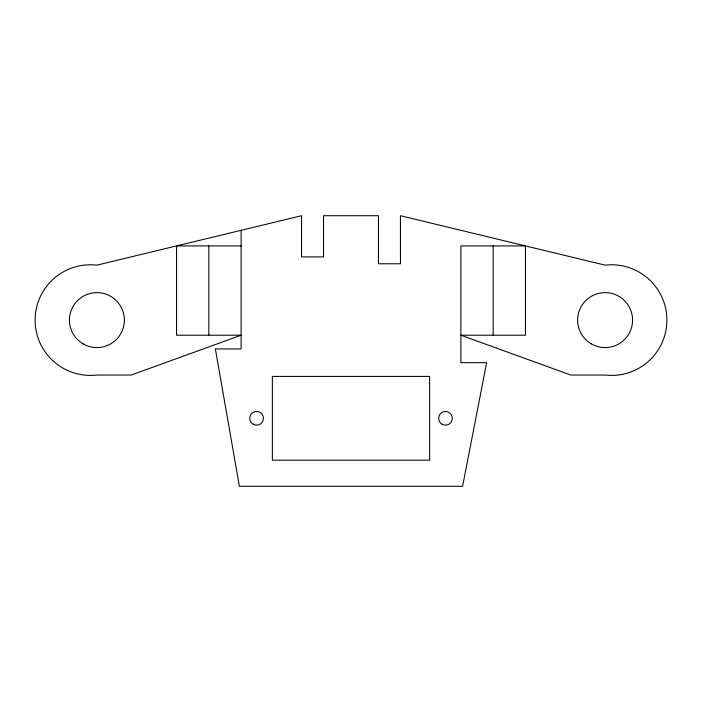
<?xml version="1.0" encoding="UTF-8"?>
<svg xmlns="http://www.w3.org/2000/svg" width="702" height="702" viewBox="0 0 702 702"><rect width="100%" height="100%" fill="white"/><g stroke="black" fill="none" stroke-linecap="round" stroke-linejoin="round"><path stroke-width="1.05" d="M241.119 245.911L176.562 245.911L176.562 335.205L241.119 335.205L131.248 375.035L96.902 375.035A55.318 55.318 0 0 1 35.1 320.094A55.318 55.318 0 0 1 96.902 265.154L301.553 215.716L301.553 256.914L323.534 256.914L323.534 215.716L378.466 215.716L378.466 263.785L400.447 263.785L400.447 215.716L605.098 265.154A55.318 55.318 0 0 1 666.9 320.094A55.318 55.318 0 0 1 605.098 375.035L570.752 375.035L460.881 335.205L525.438 335.205L525.438 245.911L460.881 245.911L460.881 362.671L486.635 362.671L462.592 486.284L239.408 486.284L215.365 348.938L241.119 348.938L241.119 230.317M493.164 245.911L493.164 335.205M208.836 245.911L208.836 335.205M429.633 376.412L272.367 376.412L272.367 460.187L429.633 460.187L429.633 376.412M83.169 343.883A27.466 27.466 0 0 0 124.377 320.094A27.466 27.466 0 0 0 83.169 296.305A27.466 27.466 0 0 0 83.169 343.883M591.356 343.883A27.466 27.466 0 0 0 632.563 320.094A27.466 27.466 0 0 0 591.356 296.305A27.466 27.466 0 0 0 591.356 343.883M442.049 424.245A6.871 6.871 0 0 0 452.351 418.304A6.871 6.871 0 0 0 442.049 412.355A6.871 6.871 0 0 0 442.049 424.245M253.141 424.245A6.871 6.871 0 0 0 263.443 418.304A6.871 6.871 0 0 0 253.141 412.355A6.871 6.871 0 0 0 253.141 424.245"/></g></svg>
